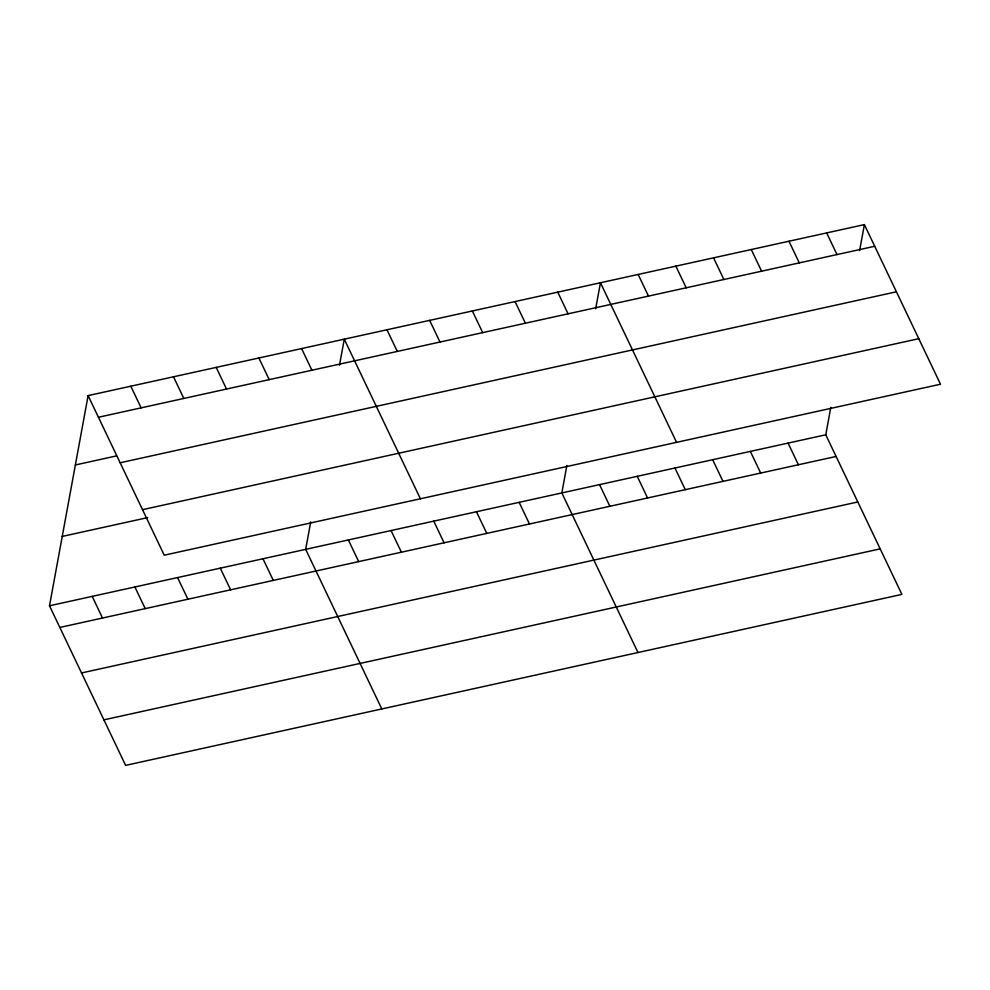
<?xml version="1.0" encoding="UTF-8"?>
<svg xmlns="http://www.w3.org/2000/svg" width="990" height="990" viewBox="0 0 990 990"><rect width="100%" height="100%" fill="white"/><g stroke="black" fill="none" stroke-linecap="round" stroke-linejoin="round"><path stroke-width="1.49" d="M830.82 407.348L825.771 434.796L901.89 594.396L125.619 765.381L49.5 605.781L88.11 395.604L864.381 224.619L940.5 384.219L164.229 555.204L88.11 395.604M310.712 521.903L305.675 549.363L381.793 708.951M339.496 365.186L344.272 339.186L420.404 498.774M566.886 465.473L561.837 492.933L637.968 652.534M595.671 308.769L600.447 282.756L676.566 442.344M859.605 250.631L864.381 224.619M98.431 417.26L874.702 246.275M75.364 464.966L116.585 455.883M120.149 462.775L896.42 291.79M142.511 509.677L918.782 338.691M62.234 536.432L147.634 517.621M49.5 605.781L825.771 434.796M59.833 627.437L836.105 456.452M81.539 672.952L857.81 501.967M103.913 719.854L880.184 548.868M826.675 232.922L836.995 254.579M788.968 241.226L799.289 262.882M751.262 249.529L761.595 271.186M713.555 257.846L723.888 279.489M788.065 443.099L798.398 464.756M675.848 266.149L686.181 287.793M750.358 451.403L760.691 473.059M638.154 274.453L648.475 296.097M712.664 459.707L722.985 481.363M674.957 468.022L685.278 489.666M557.754 292.161L568.074 313.805M637.251 476.326L647.571 497.97M515.06 301.566L525.381 323.21M599.544 484.63L609.877 506.274M472.354 310.971L482.687 332.615M519.144 502.338L529.477 523.995M429.66 320.376L439.993 342.02M476.45 511.743L486.771 533.387M386.966 329.781L397.299 351.425M433.756 521.148L444.077 542.792M391.062 530.553L401.383 552.197M301.579 348.591L311.912 370.235M348.369 539.958L358.689 561.602M258.885 357.984L269.218 379.64M216.191 367.389L226.512 389.045M262.969 558.768L273.302 580.412M173.498 376.794L183.818 398.45M220.275 568.173L230.608 589.817M130.804 386.199L141.125 407.855M177.581 577.578L187.914 599.222M134.888 586.971L145.221 608.627M92.194 596.376L102.527 618.032"/></g></svg>
